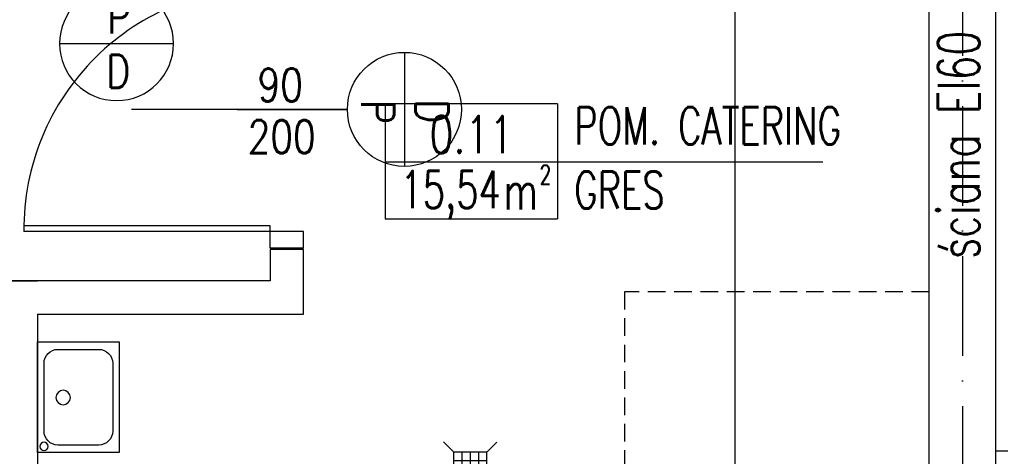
# Model space of a CAD drawing. Header units: millimetres. Extents: x -105266 to 178069, y 491 to 168574.
# Drawn here: x 9782.4 to 10136.6, y 36613.3 to 36770.9 of the extents above; entities that cross this region are included whole.
import ezdxf
from ezdxf.enums import TextEntityAlignment as Align

# ---------------------------------------------------------------- set-up
doc = ezdxf.new("R2010")
doc.units = ezdxf.units.MM
doc.linetypes.add('ACAD_ISO10W100', pattern=[18, 12, -3, 0, -3])
doc.linetypes.add('HIDDEN', pattern=[9.525, 6.35, -3.175])
for name, color, linetype, lineweight in [('A01_OSIE', 9, 'ACAD_ISO10W100', 9), ('A02_KONSTRUKCJA', 3, 'Continuous', 15), ('A05_SCIANY', 1, 'Continuous', 20), ('A07_DRZWI_OKNA', 4, 'Continuous', 5), ('A08_OPIS DRZWI_OKIEN', 9, 'Continuous', 9), ('A13_WYPOSAZENIE SANITARNE', 41, 'Continuous', 9), ('A16_OPIS_POM', 2, 'Continuous', 9)]:
    doc.layers.add(name, color=color, linetype=linetype, lineweight=lineweight)
doc.styles.add('ROMANS', font='romans', dxfattribs={"width": 0.7})
doc.styles.add('WYM', font='ROMANS.SHX', dxfattribs={"width": 0.75})
doc.styles.add('X', font='ROMANS.shx', dxfattribs={"width": 0.5})

# ---------------------------------------------------------------- blocks, each defined once
blk = doc.blocks.new('opis-pomieszczenie')
for p, q in [((0, 21.79), (0, -21.42)), ((-64.77, 0), (99.88, 0))]:
    blk.add_line(p, q)
blk.add_lwpolyline([(0, 21.79), (-64.77, 21.79), (-64.77, -21.42), (0, -21.42)])
at = {"style": 'ROMANS', "width": 0.7}
for s, height, p in [('2', 7.15, (-4.55, -8.35)), ('m', 14.3, (-13.79, -17.95))]:
    blk.add_text(s, height=height, dxfattribs=at).set_placement(p, align=Align.CENTER)
blk.add_attdef('NR', text='', height=14.3, dxfattribs=at).set_placement((-32.39, 2.83), align=Align.CENTER)
for tag, p in [('POMIESZCZENIE', (6.3, 3.88)), ('POS', (6.3, -17.57))]:
    blk.add_attdef(tag, p, '', height=14.3, dxfattribs=at)
blk.add_attdef('POW', text='', height=14.3, dxfattribs=at).set_placement((-27, -17.41), align=Align.RIGHT)
blk = doc.blocks.new('D90')
at = {"color": 0, "linetype": 'ByBlock'}
for p, q in [((-7889.01, -4835.3), (-7889.01, -4734.3)), ((-7887.01, -4823.3), (-7887.01, -4734.33)), ((-7845.01, -4811.35), (-7845.01, -4851.17)), ((-7895.01, -4835.3), (-7895.01, -4823.3)), ((-7895.01, -4823.3), (-7887.01, -4823.3)), ((-7801.01, -4835.3), (-7801.01, -4823.3)), ((-7795.01, -4823.3), (-7801.01, -4823.3)), ((-7795.01, -4835.3), (-7795.01, -4823.3)), ((-7795.01, -4835.3), (-7795.01, -4823.3)), ((-7895.01, -4835.3), (-7889.01, -4835.3)), ((-7795.01, -4835.3), (-7801.01, -4835.3))]:
    blk.add_line(p, q, dxfattribs=at)
blk.add_arc((-7888.32, -4821.62), 87.32, 358.8949, 90.4577, dxfattribs=at)
blk = doc.blocks.new('A$C76F24D35')
blk.add_blockref('D90', (7895.01, 4835.3))
blk = doc.blocks.new('A$C780E13A9')
blk.add_lwpolyline([(0, 0), (40, 0), (40, 29.5), (0, 29.5)], close=True)
blk.add_lwpolyline([(7.75, 2.35), (32.25, 2.35, 0.414214), (37.25, 7.35), (37.25, 22.15, 0.414214), (32.25, 27.15), (7.75, 27.15, 0.414214), (2.75, 22.15), (2.75, 7.35, 0.414214)], format="xyb", close=True)
for centre, radius in [((37.76, 27.15), 1.5), ((20.12, 20.23), 2.6)]:
    blk.add_circle(centre, radius)
blk = doc.blocks.new('drzwi opis')
for p, q in [((-29.32, 124.88), (29.32, 124.88)), ((0, 95.56), (0, -15.56))]:
    blk.add_line(p, q)
blk.add_circle((0, 124.88), 29.32)
at = {"style": 'ROMANS', "width": 0.7}
for tag, p in [('WDNR', (1.09, 127.47)), ('WDPPOZ', (0, 102.7))]:
    blk.add_attdef(tag, text='', height=17, dxfattribs=at).set_placement(p, align=Align.CENTER)
for tag, p in [('WDS', (-4.07, -6.01)), ('WDH', (22.49, -6.37))]:
    blk.add_attdef(tag, text='', height=17, rotation=90, dxfattribs=at).set_placement(p, align=Align.CENTER)
blk = doc.blocks.new('kratka')
for p, q in [((-4021.56, -11943.62), (-4017.9, -11947.28)), ((-4021.56, -11943.62), (-4017.9, -11947.28)), ((-4005.94, -11947.32), (-4002.28, -11943.66)), ((-4005.94, -11947.32), (-4002.28, -11943.66)), ((-4017.94, -11950.28), (-4005.94, -11950.28)), ((-4014.94, -11947.28), (-4014.94, -11959.28)), ((-4011.94, -11947.28), (-4011.94, -11959.28)), ((-4008.94, -11947.28), (-4008.94, -11959.28)), ((-4017.94, -11953.28), (-4005.94, -11953.28)), ((-4017.94, -11956.28), (-4005.94, -11956.28)), ((-4021.56, -11962.94), (-4017.9, -11959.28)), ((-4005.94, -11959.24), (-4002.28, -11962.9))]:
    blk.add_line(p, q)
blk.add_lwpolyline([(-4017.94, -11959.28), (-4005.94, -11959.28), (-4005.94, -11947.28), (-4017.94, -11947.28)], close=True)

msp = doc.modelspace()

# ---------------------------------------------------------------- linework, layer by layer
at = {"layer": 'A01_OSIE', "linetype": 'ACAD_ISO10W100', "ltscale": 3}
msp.add_lwpolyline([(10122.89, 38362.67), (10122.89, 36181.78)], dxfattribs=at)
at = {"layer": 'A02_KONSTRUKCJA'}
msp.add_lwpolyline([(10110.89, 36432.67), (10110.89, 36957.67), (10134.89, 36957.67), (10134.89, 36933.67), (10134.89, 36933.67), (10134.89, 36432.67)], dxfattribs=at)
at = {"layer": 'A05_SCIANY'}
msp.add_line((9788.89, 36664.67), (9788.89, 36432.67), dxfattribs=at)
for points in [[(9788.89, 36664.67), (9884.93, 36664.67), (9884.93, 36687.97), (9872.93, 36687.97), (9872.93, 36676.67), (9776.89, 36676.67)], [(9690.89, 36676.67), (9788.89, 36676.67)], [(10281.89, 36615.17), (10134.89, 36615.17)]]:
    msp.add_lwpolyline(points, dxfattribs=at)
at = {"layer": 'A13_WYPOSAZENIE SANITARNE'}
msp.add_lwpolyline([(10040.89, 36432.67), (10040.89, 36877.5), (10110.89, 36877.5)], dxfattribs=at)
at = {"layer": 'A13_WYPOSAZENIE SANITARNE', "linetype": 'HIDDEN'}
msp.add_lwpolyline([(10110.89, 36432.67), (10110.89, 36672.67), (10000.89, 36672.67), (10000.89, 36432.67)], close=True, dxfattribs=at)

# ---------------------------------------------------------------- block references
at = {"layer": 'A07_DRZWI_OKNA', "rotation": 90}
msp.add_blockref('A$C76F24D35', (9884.93, 36688.47), dxfattribs=at)
at = {"layer": 'A08_OPIS DRZWI_OKIEN'}
ref = msp.add_blockref('drzwi opis', (9817.43, 36849.89), dxfattribs=dict(at, xscale=-0.702000000001135, yscale=0.702000000001135, zscale=0.702000000001135, rotation=180))
ref.add_attrib('WDNR', 'D', dxfattribs={"layer": '0', "height": 11.93, "style": 'WYM', "width": 0.8}).set_placement((9818.08, 36746.27), align=Align.CENTER)
ref.add_attrib('WDPPOZ', 'P', dxfattribs={"layer": '0', "height": 11.93, "style": 'WYM', "width": 0.8}).set_placement((9818.35, 36765.86), align=Align.CENTER)
ref.add_attrib('WDS', '80', dxfattribs={"layer": '0', "height": 11.934, "rotation": 90, "style": 'WYM', "width": 0.8}).set_placement((9814.57, 36807.07), align=Align.CENTER)
ref.add_attrib('WDH', '200', dxfattribs={"layer": '0', "height": 11.934, "rotation": 90, "style": 'WYM', "width": 0.8}).set_placement((9833.22, 36806.55), align=Align.CENTER)
ref = msp.add_blockref('drzwi opis', (9833.72, 36738.47), dxfattribs=dict(at, xscale=0.702000000001135, yscale=0.702000000001135, zscale=0.702000000001135, rotation=270))
ref.add_attrib('WDNR', 'D', dxfattribs={"layer": '0', "height": 11.93, "rotation": 270, "style": 'WYM', "width": 0.8}).set_placement((9925.41, 36737.82), align=Align.CENTER)
ref.add_attrib('WDPPOZ', 'P', dxfattribs={"layer": '0', "height": 11.93, "rotation": 270, "style": 'WYM', "width": 0.8}).set_placement((9905.81, 36737.55), align=Align.CENTER)
ref.add_attrib('WDS', '90', dxfattribs={"layer": '0', "height": 11.934, "style": 'WYM', "width": 0.8}).set_placement((9876.54, 36741.33), align=Align.CENTER)
ref.add_attrib('WDH', '200', dxfattribs={"layer": '0', "height": 11.934, "style": 'WYM', "width": 0.8}).set_placement((9877.06, 36722.68), align=Align.CENTER)
at = {"layer": 'A13_WYPOSAZENIE SANITARNE', "xscale": -1, "rotation": 90}
msp.add_blockref('A$C780E13A9', (9818.39, 36654.67), dxfattribs=at)
at = {"layer": 'A13_WYPOSAZENIE SANITARNE'}
msp.add_blockref('kratka', (13957.09, 48562.14), dxfattribs=at)
at = {"layer": 'A16_OPIS_POM'}
ref = msp.add_blockref('opis-pomieszczenie', (9976.66, 36719.55), dxfattribs=dict(at, xscale=0.9600000000064028, yscale=0.9600000000064028, zscale=0.9600000000064028))
ref.add_attrib('NR', '0.11', dxfattribs={"layer": '0', "height": 13.44, "style": 'ROMANS', "width": 0.75}).set_placement((9945.57, 36722.7), align=Align.CENTER)
ref.add_attrib('POMIESZCZENIE', 'POM. CATERING', (9982.71, 36725.85), dxfattribs={"layer": '0', "height": 13.44, "style": 'ROMANS', "width": 0.7})
ref.add_attrib('POS', 'GRES', (9982.71, 36702.68), dxfattribs={"layer": '0', "height": 13.44, "style": 'ROMANS', "width": 0.7})
ref.add_attrib('POW', '15,54', dxfattribs={"layer": '0', "height": 13.44, "style": 'ROMANS', "width": 0.7}).set_placement((9956.22, 36702.84), align=Align.RIGHT)

# ---------------------------------------------------------------- texts
at = {"layer": 'A05_SCIANY', "style": 'X', "width": 0.7}
msp.add_text('ściana EI60', height=15, rotation=90, dxfattribs=at).set_placement((10129.06, 36684.53))

doc.saveas('drawing.dxf')
